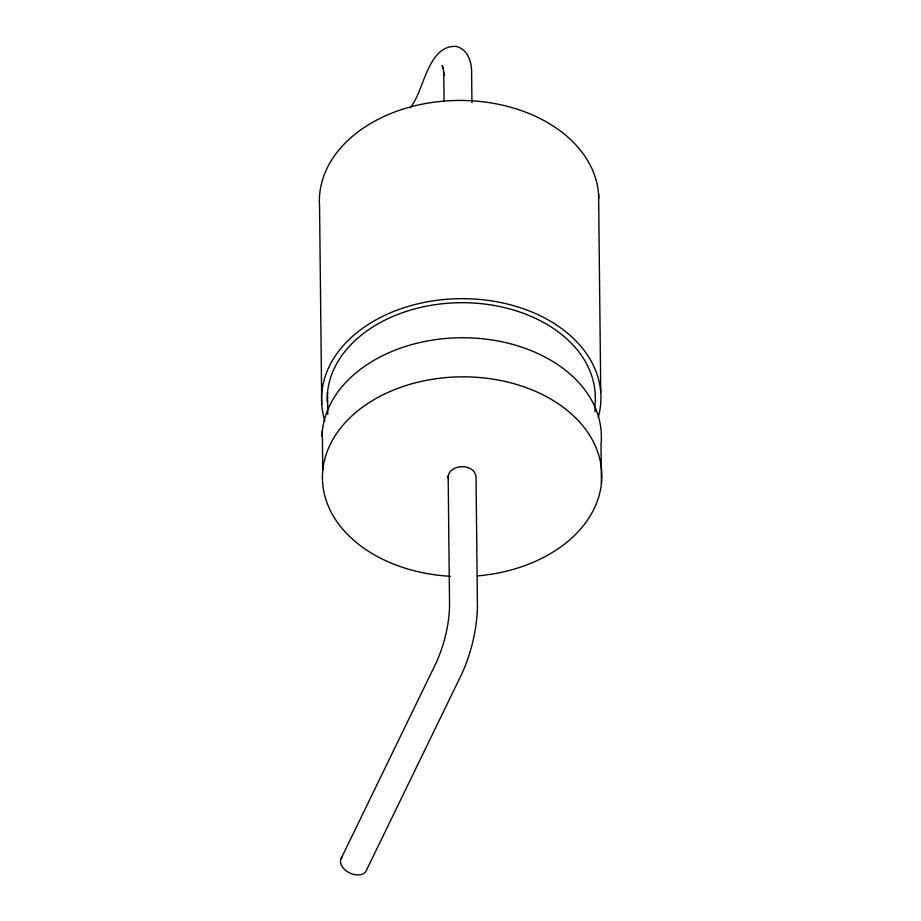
<?xml version="1.0" encoding="UTF-8"?>
<svg xmlns="http://www.w3.org/2000/svg" width="921" height="921" viewBox="0 0 921 921"><rect width="100%" height="100%" fill="white"/><g stroke="black" fill="none" stroke-linecap="round" stroke-linejoin="round"><path stroke-width="1.38" d="M340.874 859.051L436.312 662.51C444.279 644.654 449.057 625.221 449.575 605.638L448.159 476.053C450.945 463.125 475.282 463.608 476.03 477.354L477.446 607.273C476.802 630.056 471.253 652.655 462.008 673.458L366.42 870.31A13.976 9.198 25.9 0 1 348.702 872.475A13.976 9.198 25.9 0 1 342.175 857.014M409.96 107.757C423.925 93.24 426.895 44.68 456.344 46.418C468.34 49.607 472.013 62.824 471.621 73.864L471.932 102.415M443.427 68.845L442.149 65.61L443.45 69.409L443.968 75.637L443.761 72.886L444.072 101.368M448.159 476.053L448.377 478.655M598.592 194.25L600.757 392.484M601.436 483.249L601.01 444.164A139.716 99.871 -0.6 0 0 468.052 337.823A139.716 99.871 -0.6 0 0 321.982 436.542M595.035 411.802L594.966 404.826A134.075 95.842 -0.6 0 0 464.23 302.71A134.075 95.842 -0.6 0 0 327.22 401.993M327.531 392.254L327.772 414.588M322.327 431.074L322.753 470.159M321.728 404.595L319.564 206.373A139.716 99.871 -0.6 0 1 454.514 100.516A139.716 99.871 -0.6 0 1 598.777 198.349M450.507 576.293A139.716 99.871 -0.6 0 1 342.474 425.755A139.716 99.871 -0.6 0 1 579.862 422.336A139.716 99.871 -0.6 0 1 477.216 575.901M324.86 420.932A139.716 99.871 -0.6 0 1 459.579 298.68A139.716 99.871 -0.6 0 1 598.305 417.155"/></g></svg>
